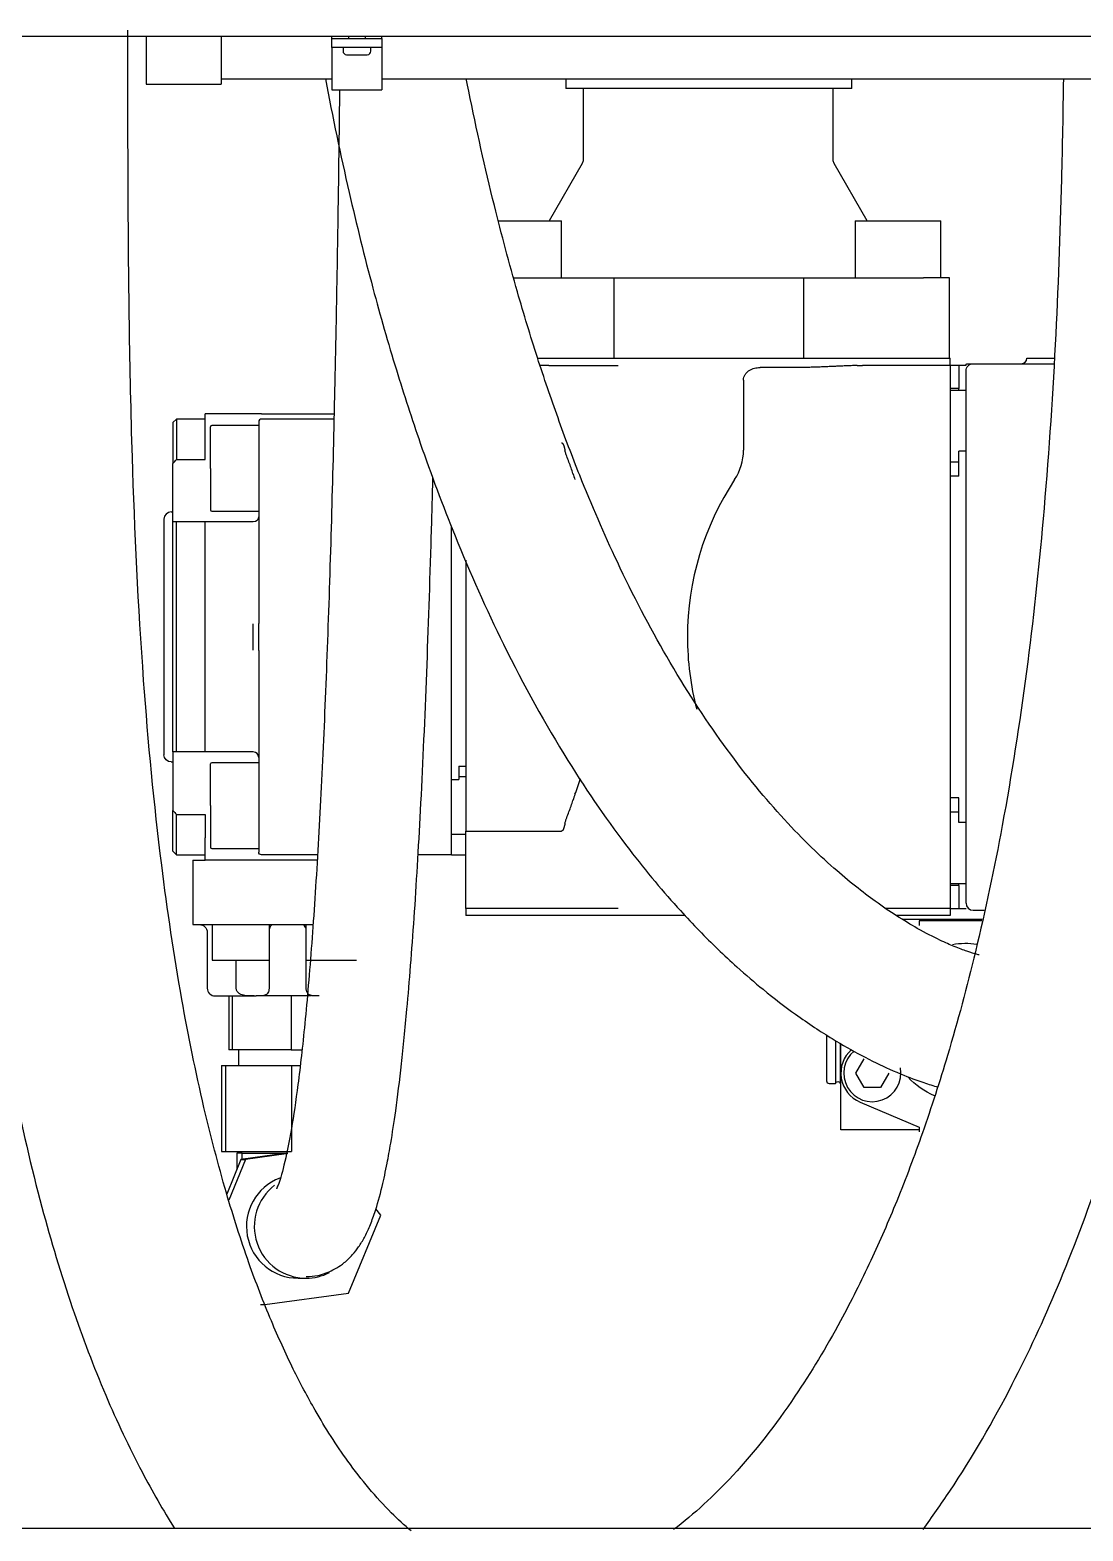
# Model space of a CAD drawing. Header units: millimetres. Extents: x 10462777 to 22643323, y 453826 to 1389191.
# Drawn here: x 11266680.8 to 11266966.2, y 577146.1 to 577553 of the extents above; entities that cross this region are included whole.
import ezdxf

# ---------------------------------------------------------------- set-up
doc = ezdxf.new("R2010")
doc.units = ezdxf.units.MM
doc.header["$LTSCALE"] = 200
doc.header["$MEASUREMENT"] = 0
for name, pattern in [('CENTER', [2, 1.25, -0.25, 0.25, -0.25]), ('HIDDEN_KS1', [0.26, 0.18, -0.08]), ('PHANTOM', [2.5, 1.25, -0.25, 0.25, -0.25, 0.25, -0.25])]:
    doc.linetypes.add(name, pattern=pattern)
for name, color, linetype in [('1', 1, 'CENTER'), ('11', 6, 'PHANTOM'), ('3', 3, 'HIDDEN_KS1')]:
    doc.layers.add(name, color=color, linetype=linetype)

msp = doc.modelspace()

# ---------------------------------------------------------------- linework, layer by layer
at = {"layer": '1', "color": 252, "linetype": 'Continuous'}
for p, q in [((11266648.83895, 577551.3542), (11267198.40147, 577551.3542)), ((11266732.61318, 577539.80219), (11266762.63361, 577539.80219)), ((11266776.19122, 577539.80219), (11267149.98634, 577539.80219)), ((11266826.04725, 577539.8037), (11266826.04725, 577537.13909)), ((11266903.51931, 577537.13909), (11266903.51931, 577539.8037)), ((11266903.51931, 577537.13909), (11266826.04725, 577537.13909)), ((11266830.68752, 577537.13932), (11266830.68752, 577517.80583)), ((11266898.47557, 577517.80583), (11266898.47557, 577537.13932)), ((11266830.42803, 577516.83743), (11266821.46233, 577501.30838)), ((11266907.70075, 577501.30838), (11266898.73505, 577516.83743)), ((11266917.15711, 577311.98591), (11266938.90376, 577311.98591)), ((11266900.56569, 577254.85027), (11266900.56569, 577278.25624)), ((11266921.77404, 577254.85027), (11266900.56569, 577254.85027))]:
    msp.add_line(p, q, dxfattribs=at)
at = {"layer": '1', "color": 252, "linetype": 'Continuous', "extrusion": (0, 0, -1)}
for centre, start, end in [((-11266828.75072, 577517.80583), 180, 210.0000001), ((-11266900.41237, 577517.80583), 329.9999999, 0)]:
    msp.add_arc(centre, 1.9368, start, end, dxfattribs=at)
at = {"layer": '11', "color": 252, "linetype": 'Continuous'}
for p, q in [((11266712.2692, 577551.35457), (11266712.2692, 577538.34959)), ((11266732.60562, 577551.35457), (11266732.60562, 577538.34959)), ((11266762.62604, 577550.6967), (11266762.62604, 577551.35434)), ((11266762.62604, 577548.27569), (11266762.62604, 577550.6967)), ((11266762.62604, 577550.6967), (11266776.18365, 577550.6967)), ((11266762.62604, 577548.27569), (11266762.62604, 577536.80014)), ((11266776.18365, 577548.27569), (11266762.62604, 577548.27569)), ((11266765.62808, 577548.27569), (11266765.62808, 577547.30729)), ((11266767.08068, 577551.35432), (11266767.08068, 577550.6967)), ((11266771.72901, 577550.6967), (11266771.72901, 577551.35432)), ((11266773.18161, 577547.30729), (11266773.18161, 577548.27569)), ((11266776.18365, 577550.6967), (11266776.18365, 577551.35434)), ((11266776.18365, 577550.6967), (11266776.18365, 577548.27569)), ((11266776.18365, 577548.27569), (11266776.18365, 577536.80014)), ((11266766.59648, 577546.33889), (11266769.40485, 577546.33889)), ((11266769.40485, 577546.33889), (11266772.21321, 577546.33889)), ((11266712.2692, 577538.34959), (11266732.60562, 577538.34959)), ((11266762.62604, 577536.80014), (11266776.18365, 577536.80014)), ((11266818.38968, 577464.02483), (11266824.07467, 577464.02483)), ((11266824.07467, 577464.02483), (11266838.98462, 577464.02483)), ((11266890.40698, 577464.02483), (11266905.00769, 577464.02483)), ((11266905.00769, 577464.02483), (11266930.15033, 577464.02483)), ((11266930.15033, 577462.08803), (11266930.15033, 577464.02483)), ((11266936.44493, 577462.57223), (11266958.30077, 577462.57223)), ((11266950.97094, 577464.02483), (11266955.81295, 577464.02483)), ((11266955.81295, 577464.02483), (11266958.40148, 577464.02483)), ((11266821.37446, 577462.08803), (11266819.04886, 577462.08803)), ((11266821.37446, 577462.08803), (11266840.19052, 577462.08803)), ((11266874.17677, 577458.12086), (11266874.17677, 577439.14822)), ((11266888.63713, 577461.53333), (11266878.672, 577461.53333)), ((11266930.15033, 577462.08803), (11266906.44688, 577462.08803)), ((11266932.57133, 577462.08803), (11266930.15033, 577462.08803)), ((11266930.15033, 577462.08803), (11266930.15033, 577447.12763)), ((11266934.50813, 577462.08803), (11266932.57133, 577462.08803)), ((11266932.57133, 577462.08803), (11266932.57133, 577455.83364)), ((11266934.50813, 577450.80382), (11266934.50813, 577460.63543)), ((11266932.57133, 577455.83364), (11266930.15033, 577455.83364)), ((11266934.50825, 577455.30922), (11266930.15033, 577455.30922)), ((11266932.57133, 577455.3092), (11266932.57133, 577455.83364)), ((11266934.50813, 577326.17533), (11266934.50813, 577450.80382)), ((11266720.49157, 577447.56202), (11266719.52317, 577446.59362)), ((11266719.52317, 577446.59362), (11266719.52317, 577435.50139)), ((11266728.23877, 577447.56202), (11266720.49157, 577447.56202)), ((11266720.49157, 577447.56202), (11266720.49157, 577436.59347)), ((11266728.23877, 577442.97321), (11266728.23877, 577449.01462)), ((11266743.53951, 577449.01462), (11266728.23877, 577449.01462)), ((11266742.76478, 577446.7873), (11266742.76478, 577434.70668)), ((11266743.53951, 577449.01462), (11266763.18838, 577449.01462)), ((11266763.15292, 577447.56202), (11266743.53951, 577447.56202)), ((11266930.15033, 577447.12763), (11266930.15033, 577329.85151)), ((11266728.23877, 577441.12581), (11266728.23877, 577442.97321)), ((11266729.69137, 577434.19809), (11266729.69137, 577445.47221)), ((11266742.76475, 577445.81889), (11266730.03806, 577445.81889)), ((11266728.23877, 577436.59347), (11266728.23877, 577441.12581)), ((11266934.50813, 577438.80929), (11266932.57133, 577438.80929)), ((11266932.57133, 577432.0676), (11266932.57133, 577438.80929)), ((11266719.52317, 577419.67207), (11266719.52317, 577435.50139)), ((11266720.49157, 577436.59347), (11266728.23877, 577436.59347)), ((11266729.69137, 577434.19809), (11266729.69137, 577422.92396)), ((11266742.76478, 577434.70668), (11266742.76478, 577392.14809)), ((11266930.15033, 577435.94121), (11266932.57222, 577435.94121)), ((11266932.57133, 577432.0676), (11266930.15033, 577432.0676)), ((11266719.03897, 577422.3836), (11266719.52326, 577422.3836)), ((11266730.03806, 577422.57728), (11266742.76475, 577422.57728)), ((11266717.10217, 577420.4468), (11266717.10217, 577356.53235)), ((11266719.52317, 577357.30707), (11266719.52317, 577419.67207)), ((11266728.23877, 577419.67207), (11266720.49157, 577419.67207)), ((11266720.49157, 577357.30707), (11266720.49157, 577419.67207)), ((11266741.31218, 577419.67207), (11266728.23877, 577419.67207)), ((11266728.23877, 577418.14625), (11266728.23877, 577419.67207)), ((11266728.23877, 577358.83289), (11266728.23877, 577418.14625)), ((11266795.05842, 577342.2299), (11266795.05842, 577418.38353)), ((11266798.93203, 577409.32959), (11266798.93203, 577335.85483)), ((11266742.76478, 577384.83109), (11266742.76478, 577342.27246)), ((11266719.52317, 577357.30707), (11266719.52317, 577341.47776)), ((11266728.23877, 577357.30707), (11266720.49157, 577357.30707)), ((11266728.23877, 577357.30707), (11266728.23877, 577358.83289)), ((11266741.31218, 577357.30707), (11266728.23877, 577357.30707)), ((11266719.03897, 577354.59554), (11266719.52326, 577354.59554)), ((11266729.69137, 577342.78106), (11266729.69137, 577354.05518)), ((11266742.76475, 577354.40186), (11266730.03806, 577354.40186)), ((11266796.99523, 577353.43346), (11266798.93203, 577353.43346)), ((11266796.99523, 577353.43346), (11266796.99523, 577349.86537)), ((11266795.05842, 577349.86537), (11266796.99523, 577349.86537)), ((11266798.93203, 577350.52826), (11266796.99464, 577350.52826)), ((11266932.57133, 577344.91154), (11266930.15033, 577344.91154)), ((11266932.57133, 577338.16985), (11266932.57133, 577344.91154)), ((11266719.52317, 577330.38553), (11266719.52317, 577341.47776)), ((11266720.49157, 577340.38567), (11266728.23877, 577340.38567)), ((11266720.49157, 577329.41713), (11266720.49157, 577340.38567)), ((11266728.23877, 577340.38567), (11266728.23877, 577335.85333)), ((11266729.69137, 577342.78106), (11266729.69137, 577331.50693)), ((11266742.76478, 577342.27246), (11266742.76478, 577330.19185)), ((11266795.05842, 577329.41713), (11266795.05842, 577342.2299)), ((11266932.57222, 577341.03793), (11266930.15033, 577341.03793)), ((11266934.50813, 577338.16985), (11266932.57133, 577338.16985)), ((11266728.23877, 577335.85333), (11266728.23877, 577334.00593)), ((11266728.23877, 577327.96452), (11266728.23877, 577334.00593)), ((11266795.0581, 577335.03385), (11266798.93203, 577335.03385)), ((11266798.93203, 577332.84879), (11266798.93203, 577335.85483)), ((11266798.93203, 577314.89111), (11266798.93203, 577332.84879)), ((11266799.04225, 577335.86186), (11266824.8623, 577335.86186)), ((11266719.52317, 577330.38553), (11266720.49157, 577329.41713)), ((11266720.49157, 577329.41713), (11266728.23877, 577329.41713)), ((11266743.53939, 577327.96452), (11266728.23877, 577327.96452)), ((11266730.03806, 577331.16025), (11266742.76475, 577331.16025)), ((11266758.61521, 577327.96452), (11266743.53939, 577327.96452)), ((11266758.71102, 577329.41713), (11266743.53951, 577329.41713)), ((11266795.05842, 577329.41713), (11266785.92187, 577329.41713)), ((11266795.05842, 577329.41713), (11266798.93203, 577329.41713)), ((11266930.15033, 577329.85151), (11266930.15033, 577314.89111)), ((11266934.50813, 577316.34372), (11266934.50813, 577326.17533)), ((11266930.15033, 577321.66992), (11266934.50825, 577321.66992)), ((11266932.57133, 577321.14551), (11266930.15033, 577321.14551)), ((11266932.57133, 577321.14551), (11266932.57133, 577321.66994)), ((11266932.57133, 577321.14551), (11266932.57133, 577314.89111)), ((11266821.37446, 577314.89111), (11266798.93203, 577314.89111)), ((11266798.93203, 577314.89111), (11266798.93203, 577312.95431)), ((11266824.07467, 577312.95431), (11266798.93203, 577312.95431)), ((11266840.19052, 577314.89111), (11266821.37446, 577314.89111)), ((11266840.44522, 577312.95431), (11266824.07467, 577312.95431)), ((11266858.38541, 577312.95431), (11266840.44522, 577312.95431)), ((11266930.15033, 577314.89111), (11266912.72941, 577314.89111)), ((11266930.15033, 577312.95431), (11266915.56406, 577312.95431)), ((11266930.15033, 577314.89111), (11266932.57133, 577314.89111)), ((11266930.15033, 577314.89111), (11266930.15033, 577312.95431)), ((11266932.57133, 577314.89111), (11266934.50813, 577314.89111)), ((11266936.44493, 577314.40691), (11266939.41889, 577314.40691)), ((11266896.69208, 577280.56293), (11266896.69208, 577268.11736)), ((11266899.08261, 577279.03199), (11266899.08261, 577267.43948)), ((11266900.40248, 577278.28205), (11266900.40248, 577267.43948)), ((11266897.36996, 577267.43948), (11266899.08261, 577267.43948)), ((11266900.40248, 577267.43948), (11266900.5657, 577267.43948))]:
    msp.add_line(p, q, dxfattribs=at)
at = {"layer": '11', "color": 60, "linetype": 'Continuous'}
for p, q in [((11266807.64759, 577501.30826), (11266824.83675, 577501.30826)), ((11266824.83675, 577485.81385), (11266824.83675, 577501.30826)), ((11266904.43911, 577501.30826), (11266904.43911, 577485.81385)), ((11266904.43911, 577501.30826), (11266927.68072, 577501.30826)), ((11266927.68072, 577485.81385), (11266927.68072, 577501.30826)), ((11266811.88894, 577485.81385), (11266838.98487, 577485.81385)), ((11266838.98487, 577485.81385), (11266838.98487, 577464.02483)), ((11266838.98487, 577485.81385), (11266838.99007, 577485.81385)), ((11266838.99007, 577485.81385), (11266838.99007, 577464.02483)), ((11266838.99007, 577485.81385), (11266890.41206, 577485.81385)), ((11266890.41206, 577485.81385), (11266890.41206, 577464.02483)), ((11266890.41246, 577485.81385), (11266923.00015, 577485.81385)), ((11266930.00489, 577485.81385), (11266923.00015, 577485.81385)), ((11266930.00489, 577464.02483), (11266930.00489, 577485.81385)), ((11266838.98901, 577464.02483), (11266838.99007, 577464.02483)), ((11266838.99007, 577464.02483), (11266890.41206, 577464.02483)), ((11266724.94621, 577327.96452), (11266724.94621, 577310.53331)), ((11266724.94621, 577327.96452), (11266725.33608, 577327.96452)), ((11266725.33608, 577327.96452), (11266728.23871, 577327.96452)), ((11266724.94621, 577310.53331), (11266725.33608, 577310.53331)), ((11266725.33608, 577310.53331), (11266729.83606, 577310.53331)), ((11266728.81981, 577308.40283), (11266728.81981, 577293.29578)), ((11266729.83606, 577310.53331), (11266735.08135, 577310.53331)), ((11266730.17558, 577310.53331), (11266730.17558, 577300.8493)), ((11266735.08135, 577310.53331), (11266757.4647, 577310.53331)), ((11266745.66999, 577300.8493), (11266745.66999, 577310.53331)), ((11266755.54767, 577310.53331), (11266755.54767, 577300.8493)), ((11266938.80112, 577311.50171), (11266921.77366, 577311.50171)), ((11266921.77366, 577311.50171), (11266921.77366, 577310.25963)), ((11266730.17558, 577300.8493), (11266743.8882, 577300.8493)), ((11266736.66975, 577293.29578), (11266736.66975, 577300.8493)), ((11266743.8882, 577300.8493), (11266745.66999, 577300.8493)), ((11266745.57465, 577300.8493), (11266745.57465, 577293.29578)), ((11266755.54767, 577300.8493), (11266769.2603, 577300.8493)), ((11266755.64301, 577293.29578), (11266755.64301, 577300.8493)), ((11266769.2603, 577300.8493), (11266769.26078, 577300.8493)), ((11266730.9503, 577291.1653), (11266741.55323, 577291.1653)), ((11266734.66747, 577291.1653), (11266734.66747, 577276.54245)), ((11266735.60384, 577291.1653), (11266735.60384, 577276.54245)), ((11266757.11228, 577291.1653), (11266742.0833, 577291.1653)), ((11266751.54519, 577291.1653), (11266751.54519, 577276.54245)), ((11266735.60384, 577276.54245), (11266734.66747, 577276.54245)), ((11266751.54519, 577276.54245), (11266735.60384, 577276.54245)), ((11266737.27092, 577276.54245), (11266737.27092, 577272.28148)), ((11266751.54519, 577276.54245), (11266754.45804, 577276.54245)), ((11266732.6748, 577272.28148), (11266732.6748, 577249.03986)), ((11266732.6748, 577272.28148), (11266733.72821, 577272.28148)), ((11266733.72821, 577272.28148), (11266733.72821, 577249.03986)), ((11266733.72821, 577272.28148), (11266751.66224, 577272.28148)), ((11266751.66224, 577272.28148), (11266753.97884, 577272.28148)), ((11266751.66224, 577272.28148), (11266751.66224, 577249.03986)), ((11266904.61476, 577270.24784), (11266906.85119, 577274.12144)), ((11266906.85119, 577266.37424), (11266904.61476, 577270.24784)), ((11266913.56046, 577270.24784), (11266911.32404, 577266.37424)), ((11266911.32404, 577266.37424), (11266906.85119, 577266.37424)), ((11266905.75912, 577262.40282), (11266921.77366, 577255.60815)), ((11266921.77366, 577255.60815), (11266921.77366, 577254.36607)), ((11266732.6748, 577249.03986), (11266733.72821, 577249.03986)), ((11266733.72821, 577249.03986), (11266751.66224, 577249.03986)), ((11266737.9609, 577246.84717), (11266734.11528, 577237.46957)), ((11266739.15193, 577246.84717), (11266734.63931, 577235.84307)), ((11266736.80071, 577248.55566), (11266736.80071, 577244.01788)), ((11266738.30597, 577248.55566), (11266736.80071, 577248.55566)), ((11266737.75512, 577249.03996), (11266737.75512, 577248.55566)), ((11266750.27492, 577248.50881), (11266737.9609, 577246.84717)), ((11266737.9609, 577246.84717), (11266739.15193, 577246.84717)), ((11266738.30597, 577248.55566), (11266750.62219, 577248.55566)), ((11266738.30597, 577246.89372), (11266738.30597, 577248.55566)), ((11266750.24157, 577248.34359), (11266739.15193, 577246.84717)), ((11266767.13395, 577210.55973), (11266775.82983, 577231.76478)), ((11266775.82983, 577231.76478), (11266774.51577, 577233.46887)), ((11266753.47237, 577214.66164), (11266755.60103, 577214.66164)), ((11266744.44705, 577207.49839), (11266767.13395, 577210.55973)), ((11266743.25602, 577207.49839), (11266744.44705, 577207.49839))]:
    msp.add_line(p, q, dxfattribs=at)
at = {"layer": '11', "color": 252, "linetype": 'Continuous'}
for centre, radius, start, end in [((11266766.59648, 577547.30729), 0.9684, 180, 270), ((11266772.21321, 577547.30729), 0.9684, 270, 0), ((11266949.51834, 577464.02483), 1.4526, 270, 0), ((11266743.53951, 577446.7873), 0.77472, 90, 180), ((11266730.03806, 577445.47221), 0.34669, 90, 180), ((11266859.65075, 577439.14822), 14.52601, 326.5884464, 0), ((11266936.44493, 577388.48957), 77.47206, 146.5884464, 180), ((11266719.03897, 577420.4468), 1.9368, 90, 180), ((11266730.03806, 577422.92396), 0.34669, 180, 270), ((11266936.44493, 577388.48957), 77.47206, 180, 194.6358273), ((11266741.31218, 577355.85447), 1.4526, 0, 90), ((11266730.03806, 577354.05518), 0.34669, 90, 180), ((11266730.03806, 577331.50693), 0.34669, 180, 270), ((11266936.44493, 577316.34372), 1.9368, 180, 270), ((11266897.36996, 577268.11736), 0.67788, 180, 270)]:
    msp.add_arc(centre, radius, start, end, dxfattribs=at)
at = {"layer": '11', "color": 252, "linetype": 'Continuous', "extrusion": (0, 0, -1)}
for centre, radius, start, end in [((-11266936.44493, 577460.63543), 1.93679, 359.9997794, 90.0002206), ((-11266741.31218, 577421.12468), 1.4526, 180, 270), ((-11266719.03897, 577356.53235), 1.9368, 270, 0), ((-11266743.53951, 577330.19185), 0.77472, 270, 0), ((-11266899.74255, 577267.28453), 0.67788, 13.2129804, 166.7870196)]:
    msp.add_arc(centre, radius, start, end, dxfattribs=at)
at = {"layer": '11', "color": 60, "linetype": 'Continuous', "extrusion": (0, 0, -1)}
for centre, radius, start, end in [((-11266726.68933, 577308.40283), 2.13048, 90, 180), ((-11266934.45971, 577283.90229), 21.54692, 80.1932654, 98.0357634), ((-11266934.45971, 577283.90229), 21.54692, 293.307642, 316.7301309)]:
    msp.add_arc(centre, radius, start, end, dxfattribs=at)
at = {"layer": '11', "color": 60, "linetype": 'Continuous'}
for centre, radius, start, end in [((11266730.9503, 577293.29578), 2.13048, 180, 270), ((11266909.08761, 577270.24784), 8.52193, 131.31066, 247.0093949), ((11266909.08761, 577270.24784), 7.74721, 129.2681098, 10.8562655)]:
    msp.add_arc(centre, radius, start, end, dxfattribs=at)
at = {"layer": '11', "color": 252, "linetype": 'Continuous'}
for centre, major_axis, ratio, start_param, end_param in [((11266835.48969, 577439.14822), (0, 14.52601), 0.577350273, 2.02337412, 2.153937957), ((11266791.15255, 577388.48957), (0, 77.47206), 0.577350269, 4.129247361, 4.194130966), ((11266835.48969, 577337.83092), (0, 14.52601), 0.577350274, 0.987654692, 1.118218542)]:
    msp.add_ellipse(centre, major_axis=major_axis, ratio=ratio, start_param=start_param, end_param=end_param, dxfattribs=at)
at = {"layer": '11', "color": 60, "linetype": 'Continuous'}
for centre, start_param, end_param in [((11266753.47237, 577228.70345), 3.506806269, 6.283185307), ((11266755.60103, 577228.70345), 3.794753232, 6.283185307), ((11266755.60103, 577228.70345), 0, 0.4686897)]:
    msp.add_ellipse(centre, major_axis=(0, -14.04181), ratio=0.998629535, start_param=start_param, end_param=end_param, dxfattribs=at)
at = {"layer": '11', "color": 27, "linetype": 'Continuous'}
for points, knots in [([(11266658.12661, 577553.02079), (11266658.11095, 577542.55391), (11266658.13422, 577521.98907), (11266658.26633, 577491.74456), (11266658.80052, 577450.99129), (11266660.28861, 577403.89974), (11266663.90362, 577352.3189), (11266668.94543, 577308.11712), (11266675.45024, 577269.24233), (11266683.23682, 577235.53794), (11266691.67824, 577207.43784), (11266700.75852, 577183.43521), (11266710.15968, 577163.45142), (11266716.85154, 577151.76624), (11266719.98411, 577146.7881)], [0, 0, 0, 0, 0.074662816, 0.146696509, 0.215741806, 0.365404318, 0.482760636, 0.584949718, 0.68378467, 0.765939598, 0.835159792, 0.897909432, 0.955154093, 1, 1, 1, 1]), ([(11266784.10249, 577146.1338), (11266782.26794, 577147.67757), (11266776.18227, 577153.26649), (11266767.26138, 577163.98792), (11266758.66119, 577177.47277), (11266751.8612, 577190.29389), (11266745.78373, 577203.6745), (11266739.66176, 577219.59654), (11266733.47394, 577238.90758), (11266727.27303, 577262.73833), (11266721.26777, 577292.36601), (11266715.55412, 577330.97461), (11266710.91423, 577380.05589), (11266708.60285, 577429.01778), (11266707.62251, 577474.09078), (11266707.33758, 577512.6798), (11266707.28623, 577539.29321), (11266707.32127, 577553.02079)], [0, 0, 0, 0, 0.021069001, 0.071161889, 0.11381256, 0.1456229, 0.180615509, 0.221112786, 0.268537147, 0.324694293, 0.394250271, 0.479323279, 0.595159557, 0.734388927, 0.816815137, 0.905516469, 1, 1, 1, 1]), ([(11266760.86717, 577539.76558), (11266762.81745, 577529.44207), (11266766.77322, 577510.39708), (11266773.28487, 577484.09502), (11266779.77909, 577461.43757), (11266787.1016, 577438.95732), (11266796.51829, 577413.79347), (11266809.65182, 577384.3546), (11266825.71793, 577355.3393), (11266842.27813, 577331.47392), (11266856.05334, 577315.09908), (11266865.65843, 577305.2605), (11266873.13526, 577298.30494), (11266880.32718, 577292.15624), (11266889.21367, 577285.383), (11266898.18431, 577279.48387), (11266906.73509, 577274.64745), (11266914.50785, 577270.90519), (11266920.64169, 577268.46982), (11266924.57714, 577267.15651), (11266926.28736, 577266.65103), (11266926.87393, 577266.48537)], [0, 0, 0, 0, 0.061502684, 0.114019099, 0.159572299, 0.20115779, 0.255277196, 0.321969152, 0.40081023, 0.470984515, 0.528894745, 0.572915039, 0.596076172, 0.629128717, 0.672963612, 0.729067267, 0.780291036, 0.840901228, 0.912541591, 0.96684373, 1, 1, 1, 1]), ([(11266938.07062, 577302.28914), (11266938.07034, 577302.28924), (11266938.00226, 577302.30395), (11266937.34938, 577302.45934), (11266935.26835, 577303.06355), (11266931.69244, 577304.38404), (11266927.29485, 577306.30349), (11266922.08625, 577308.95673), (11266916.05645, 577312.55856), (11266908.73922, 577317.51956), (11266898.60104, 577325.49321), (11266884.61204, 577339.0815), (11266868.89737, 577358.30906), (11266853.57885, 577381.91289), (11266840.46099, 577407.02962), (11266830.84212, 577429.22536), (11266823.76472, 577447.93265), (11266818.12116, 577464.52896), (11266812.28669, 577483.71304), (11266805.89113, 577507.73649), (11266801.56281, 577527.12817), (11266799.25584, 577538.65695), (11266799.03557, 577539.76985)], [0, 0, 0, 0, 0.020172742, 0.070577421, 0.148520718, 0.206726891, 0.255704414, 0.314913554, 0.358786623, 0.397058907, 0.460833186, 0.531131737, 0.600104658, 0.667267642, 0.729626855, 0.781997061, 0.815135421, 0.849239351, 0.885508862, 0.932398756, 0.993478479, 1, 1, 1, 1]), ([(11266960.87275, 577539.78322), (11266960.74725, 577530.72343), (11266960.30756, 577506.70701), (11266958.85429, 577466.89225), (11266955.8431, 577422.33508), (11266951.14538, 577378.78215), (11266945.05041, 577339.58087), (11266937.7352, 577304.86311), (11266930.31098, 577277.12204), (11266923.05464, 577254.62769), (11266916.06879, 577236.08183), (11266908.65482, 577219.00151), (11266899.64761, 577201.02967), (11266887.59829, 577180.95589), (11266872.54474, 577161.54671), (11266860.80665, 577150.7063), (11266855.19184, 577146.49644)], [0, 0, 0, 0, 0.062339556, 0.165274249, 0.274187894, 0.369963055, 0.467726699, 0.549155762, 0.617471917, 0.669741522, 0.717076632, 0.759802599, 0.805025753, 0.865783427, 0.938319624, 1, 1, 1, 1]), ([(11266922.8273, 577146.54677), (11266925.32763, 577149.93439), (11266934.06207, 577162.43518), (11266946.65116, 577184.15746), (11266960.02206, 577213.02586), (11266971.62267, 577243.89045), (11266982.45593, 577280.23902), (11266992.49946, 577324.57425), (11267000.56179, 577375.72654), (11267006.33189, 577434.16013), (11267008.99123, 577486.8459), (11267009.83656, 577523.05119), (11267010.05023, 577537.65604), (11267010.07907, 577539.79423)], [0, 0, 0, 0, 0.032967563, 0.118787898, 0.191966345, 0.273156127, 0.364284968, 0.471289957, 0.604838856, 0.739314193, 0.894864676, 0.984608326, 1, 1, 1, 1]), ([(11266764.68306, 577536.78322), (11266764.67481, 577536.06901), (11266764.57013, 577527.08988), (11266764.36379, 577511.294), (11266764.03907, 577490.6216), (11266763.71128, 577472.57565), (11266763.24403, 577449.91866), (11266762.54614, 577421.73795), (11266761.51163, 577389.02958), (11266760.26622, 577358.1526), (11266758.80967, 577329.84089), (11266757.13892, 577304.54805), (11266755.31568, 577283.3607), (11266753.45053, 577266.89279), (11266751.51847, 577253.91123), (11266749.56926, 577244.59323), (11266748.27705, 577240.42784), (11266747.6424, 577238.98961), (11266747.62789, 577238.92513), (11266747.63468, 577238.92755)], [0, 0, 0, 0, 0.004480095, 0.056343884, 0.099562581, 0.136130064, 0.172550667, 0.247307156, 0.32412323, 0.401063727, 0.47829939, 0.557333341, 0.639148253, 0.7166422, 0.788952194, 0.876131297, 0.960660563, 0.991102379, 1, 1, 1, 1]), ([(11266755.66423, 577215.09749), (11266757.79728, 577215.09568), (11266761.26903, 577215.80949), (11266765.61615, 577218.40974), (11266768.31366, 577221.04899), (11266770.01138, 577223.28442), (11266771.53097, 577225.82522), (11266772.94453, 577228.85445), (11266774.51933, 577233.10428), (11266776.09732, 577238.69699), (11266777.50803, 577245.26758), (11266778.70319, 577251.89192), (11266780.01012, 577260.44623), (11266781.48514, 577272.32466), (11266783.18045, 577289.23467), (11266784.94063, 577311.63903), (11266786.71748, 577341.45091), (11266788.25552, 577375.561), (11266789.31195, 577406.58394), (11266789.84037, 577425.56949), (11266790.00084, 577431.72626)], [0, 0, 0, 0, 0.052658954, 0.090203929, 0.11447932, 0.14036679, 0.17145786, 0.207601718, 0.248026018, 0.312732807, 0.361099435, 0.399114162, 0.45317295, 0.518997786, 0.583802782, 0.674916402, 0.765939297, 0.862674886, 0.955963832, 1, 1, 1, 1])]:
    msp.add_open_spline(points, degree=3, knots=knots, dxfattribs=at)
at = {"layer": '11', "color": 252, "linetype": 'Continuous'}
for points, knots in [([(11266934.50815, 577462.18514), (11266934.50815, 577462.23573), (11266934.52139, 577462.30868), (11266934.56802, 577462.3998), (11266934.61841, 577462.46195), (11266934.68056, 577462.51234), (11266934.77168, 577462.55897), (11266934.84463, 577462.57221), (11266934.89522, 577462.57221)], [0, 0, 0, 0, 0.239178973, 0.368182082, 0.5, 0.631817918, 0.760821026, 1, 1, 1, 1]), ([(11266934.89047, 577462.57223), (11266934.893, 577462.57223), (11266934.90248, 577462.57223), (11266934.96169, 577462.57223), (11266935.16732, 577462.57223), (11266935.44818, 577462.57223), (11266935.76567, 577462.57223), (11266936.05075, 577462.57223), (11266936.26829, 577462.57223), (11266936.40224, 577462.57223), (11266936.4535, 577462.57223), (11266936.44237, 577462.57223), (11266936.44507, 577462.57223), (11266936.44522, 577462.57223), (11266936.44515, 577462.57223), (11266936.44514, 577462.57223)], [0, 0, 0, 0, 0.043628442, 0.130281004, 0.216933567, 0.30358613, 0.390238692, 0.476891255, 0.563543818, 0.65019638, 0.736848943, 0.823501505, 0.910154068, 0.996806631, 1, 1, 1, 1]), ([(11266874.17677, 577458.12086), (11266874.17677, 577458.38464), (11266874.2142, 577458.64161), (11266874.32422, 577459.01728), (11266874.37038, 577459.1416), (11266874.47777, 577459.37993), (11266874.53909, 577459.49469), (11266874.74427, 577459.82677), (11266874.91116, 577460.03335), (11266875.28095, 577460.40114), (11266875.48647, 577460.56569), (11266875.92332, 577460.85361), (11266876.15211, 577460.97579), (11266876.62722, 577461.1833), (11266876.87506, 577461.26892), (11266877.63273, 577461.47121), (11266878.14801, 577461.53343), (11266878.672, 577461.53343)], [0, 0, 0, 0, 0.125, 0.125, 0.1875, 0.1875, 0.25, 0.25, 0.375, 0.375, 0.5, 0.5, 0.625, 0.625, 0.75, 0.75, 1, 1, 1, 1]), ([(11266827.94744, 577432.79621), (11266827.80522, 577433.3028), (11266827.63859, 577433.81451), (11266827.27418, 577434.85147), (11266827.07577, 577435.37722), (11266826.67034, 577436.42982), (11266826.4615, 577436.95841), (11266826.16376, 577437.76324), (11266826.06719, 577438.03354), (11266825.89109, 577438.58239), (11266825.81107, 577438.86075), (11266825.75332, 577439.14822)], [0, 0, 0, 0, 0.25, 0.25, 0.5, 0.5, 0.75, 0.75, 0.875, 0.875, 1, 1, 1, 1]), ([(11266742.76464, 577384.83109), (11266742.76478, 577385.23525), (11266742.76506, 577386.04588), (11266742.76518, 577387.26543), (11266742.76511, 577388.69309), (11266742.76529, 577390.32151), (11266742.76484, 577391.54088), (11266742.76462, 577392.14805)], [0, 0, 0, 0, 0.165729332, 0.33240628, 0.500001623, 0.751031742, 1, 1, 1, 1]), ([(11266825.75332, 577337.83092), (11266825.81101, 577338.11808), (11266825.89096, 577338.39634), (11266826.06706, 577338.94521), (11266826.16367, 577339.21566), (11266826.46169, 577340.02122), (11266826.67089, 577340.55073), (11266827.07731, 577341.60594), (11266827.27548, 577342.13126), (11266827.63887, 577343.16554), (11266827.80526, 577343.67648), (11266827.94744, 577344.18293)], [0, 0, 0, 0, 0.125, 0.125, 0.25, 0.25, 0.5, 0.5, 0.75, 0.75, 1, 1, 1, 1])]:
    msp.add_open_spline(points, degree=3, knots=knots, dxfattribs=at)
for points in [[(11266905.00769, 577462.07473), (11266904.58226, 577462.06687), (11266903.72493, 577462.0448), (11266902.42223, 577461.99746), (11266901.10161, 577461.94018), (11266899.7627, 577461.8769), (11266898.40462, 577461.81123), (11266897.02884, 577461.74663), (11266895.63665, 577461.68622), (11266894.2378, 577461.63313), (11266892.84218, 577461.58982), (11266891.44615, 577461.55769), (11266890.04665, 577461.53785), (11266889.10751, 577461.53333), (11266888.63713, 577461.53333)], [(11266905.00769, 577462.07473), (11266905.48738, 577462.0836), (11266905.96712, 577462.08803), (11266906.44688, 577462.08803)], [(11266824.8623, 577441.11728), (11266824.87452, 577441.11728), (11266824.89934, 577441.11543), (11266824.93779, 577441.10648), (11266824.9772, 577441.09069), (11266825.01683, 577441.06802), (11266825.05784, 577441.03725), (11266825.09985, 577440.99774), (11266825.14255, 577440.94918), (11266825.18616, 577440.89056), (11266825.23007, 577440.82208), (11266825.27454, 577440.74281), (11266825.31947, 577440.65222), (11266825.36499, 577440.54937), (11266825.41108, 577440.43344), (11266825.45781, 577440.30336), (11266825.50522, 577440.158), (11266825.55332, 577439.99607), (11266825.60216, 577439.81619), (11266825.65175, 577439.61675), (11266825.70207, 577439.39623), (11266825.73621, 577439.23344), (11266825.75332, 577439.14822)], [(11266719.52317, 577435.50139), (11266719.84171, 577435.87091), (11266720.16467, 577436.23477), (11266720.49157, 577436.59347)], [(11266720.49157, 577419.67207), (11266720.38182, 577419.67207), (11266720.16376, 577419.67207), (11266719.84102, 577419.67207), (11266719.62865, 577419.67207), (11266719.52317, 577419.67207)], [(11266741.31218, 577384.91418), (11266741.31227, 577385.50952), (11266741.3135, 577386.7011), (11266741.31412, 577388.48969), (11266741.31354, 577390.27822), (11266741.31227, 577391.4697), (11266741.31218, 577392.06496)], [(11266720.49157, 577357.30707), (11266720.38182, 577357.30707), (11266720.16376, 577357.30707), (11266719.84102, 577357.30707), (11266719.62865, 577357.30707), (11266719.52317, 577357.30707)], [(11266719.52317, 577341.47776), (11266719.84171, 577341.10823), (11266720.16467, 577340.74437), (11266720.49157, 577340.38567)], [(11266825.75332, 577337.83092), (11266825.73621, 577337.7457), (11266825.70207, 577337.58291), (11266825.65175, 577337.36239), (11266825.60216, 577337.16295), (11266825.55332, 577336.98307), (11266825.50522, 577336.82115), (11266825.45781, 577336.67578), (11266825.41108, 577336.5457), (11266825.36499, 577336.42977), (11266825.31947, 577336.32692), (11266825.27454, 577336.23633), (11266825.23007, 577336.15706), (11266825.18616, 577336.08858), (11266825.14255, 577336.02997), (11266825.09985, 577335.9814), (11266825.05784, 577335.9419), (11266825.01683, 577335.91112), (11266824.9772, 577335.88845), (11266824.93779, 577335.87266), (11266824.89934, 577335.86371), (11266824.87452, 577335.86186), (11266824.8623, 577335.86186)], [(11266798.93203, 577335.85483), (11266798.94292, 577335.85643), (11266798.96562, 577335.85905), (11266799.00237, 577335.86136), (11266799.02866, 577335.86186), (11266799.04225, 577335.86186)]]:
    msp.add_open_spline(points, degree=3, dxfattribs=at)
at = {"layer": '11', "color": 60, "linetype": 'Continuous'}
for points, knots in [([(11266745.663, 577309.16674), (11266745.67093, 577309.20102), (11266745.67928, 577309.23472), (11266745.72238, 577309.39853), (11266745.76298, 577309.5221), (11266745.8491, 577309.74741), (11266745.89462, 577309.84961), (11266745.98776, 577310.0356), (11266746.03573, 577310.11976), (11266746.12884, 577310.26484), (11266746.1743, 577310.32649), (11266746.26174, 577310.42775), (11266746.3038, 577310.4672), (11266746.38037, 577310.51969), (11266746.41533, 577310.53331), (11266746.44678, 577310.53331)], [0, 0, 0, 0, 0.040402427, 0.040402427, 0.200335356, 0.200335356, 0.360268285, 0.360268285, 0.520201214, 0.520201214, 0.680134142, 0.680134142, 0.840067071, 0.840067071, 1, 1, 1, 1]), ([(11266754.77088, 577310.53331), (11266754.83353, 577310.53331), (11266754.91278, 577310.47777), (11266755.08687, 577310.27604), (11266755.18343, 577310.1283), (11266755.3689, 577309.75814), (11266755.46029, 577309.53095), (11266755.5367, 577309.24116), (11266755.54392, 577309.21233), (11266755.55084, 577309.18308)], [0, 0, 0, 0, 0.32170515, 0.32170515, 0.643410299, 0.643410299, 0.965115449, 0.965115449, 1, 1, 1, 1]), ([(11266741.55323, 577291.1653), (11266741.09896, 577291.1653), (11266740.62689, 577291.16303), (11266739.89567, 577291.18999), (11266739.65046, 577291.20446), (11266739.15824, 577291.2556), (11266738.90967, 577291.29249), (11266738.42003, 577291.40375), (11266738.18074, 577291.47737), (11266737.8354, 577291.63037), (11266737.72198, 577291.68902), (11266737.50731, 577291.82079), (11266737.40543, 577291.89408), (11266737.21453, 577292.05827), (11266737.12515, 577292.14992), (11266736.96858, 577292.34644), (11266736.90041, 577292.45191), (11266736.78704, 577292.67933), (11266736.74367, 577292.79793), (11266736.68513, 577293.04162), (11266736.66975, 577293.16885), (11266736.66975, 577293.29578)], [0, 0, 0, 0, 0.25, 0.25, 0.375, 0.375, 0.5, 0.5, 0.625, 0.625, 0.6875, 0.6875, 0.75, 0.75, 0.8125, 0.8125, 0.875, 0.875, 0.9375, 0.9375, 1, 1, 1, 1]), ([(11266745.57465, 577293.29578), (11266745.57465, 577293.16994), (11266745.56739, 577293.04284), (11266745.53848, 577292.79637), (11266745.51718, 577292.6783), (11266745.4324, 577292.33863), (11266745.34871, 577292.13862), (11266745.14013, 577291.8097), (11266745.01652, 577291.68048), (11266744.73731, 577291.4758), (11266744.58553, 577291.40258), (11266744.25923, 577291.29208), (11266744.0838, 577291.2551), (11266743.72078, 577291.20423), (11266743.53214, 577291.18994), (11266743.14105, 577291.17212), (11266742.93861, 577291.16865), (11266742.51999, 577291.16524), (11266742.3034, 577291.1653), (11266742.0833, 577291.1653)], [0, 0, 0, 0, 0.0625, 0.0625, 0.125, 0.125, 0.25, 0.25, 0.375, 0.375, 0.5, 0.5, 0.625, 0.625, 0.75, 0.75, 0.875, 0.875, 1, 1, 1, 1]), ([(11266759.13436, 577291.1653), (11266758.69528, 577291.1653), (11266758.27668, 577291.16303), (11266757.68412, 577291.18999), (11266757.49444, 577291.20446), (11266757.13119, 577291.2556), (11266756.95659, 577291.29249), (11266756.62933, 577291.40375), (11266756.47779, 577291.47737), (11266756.26971, 577291.63037), (11266756.20323, 577291.68902), (11266756.08051, 577291.82079), (11266756.02386, 577291.89408), (11266755.92008, 577292.05827), (11266755.87279, 577292.14992), (11266755.7915, 577292.34644), (11266755.75696, 577292.45191), (11266755.70025, 577292.67933), (11266755.67899, 577292.79793), (11266755.65042, 577293.04162), (11266755.64301, 577293.16885), (11266755.64301, 577293.29578)], [0, 0, 0, 0, 0.25, 0.25, 0.375, 0.375, 0.5, 0.5, 0.625, 0.625, 0.6875, 0.6875, 0.75, 0.75, 0.8125, 0.8125, 0.875, 0.875, 0.9375, 0.9375, 1, 1, 1, 1])]:
    msp.add_open_spline(points, degree=3, knots=knots, dxfattribs=at)
msp.add_open_spline([(11266741.55323, 577291.1653), (11266741.73286, 577291.1653), (11266741.90968, 577291.1653), (11266742.0833, 577291.1653)], degree=3, dxfattribs=at)
at = {"layer": '3', "color": 252, "linetype": 'Continuous'}
msp.add_line((11266448.37096, 577146.86971), (11268278.64836, 577146.86971), dxfattribs=at)

doc.saveas('drawing.dxf')
